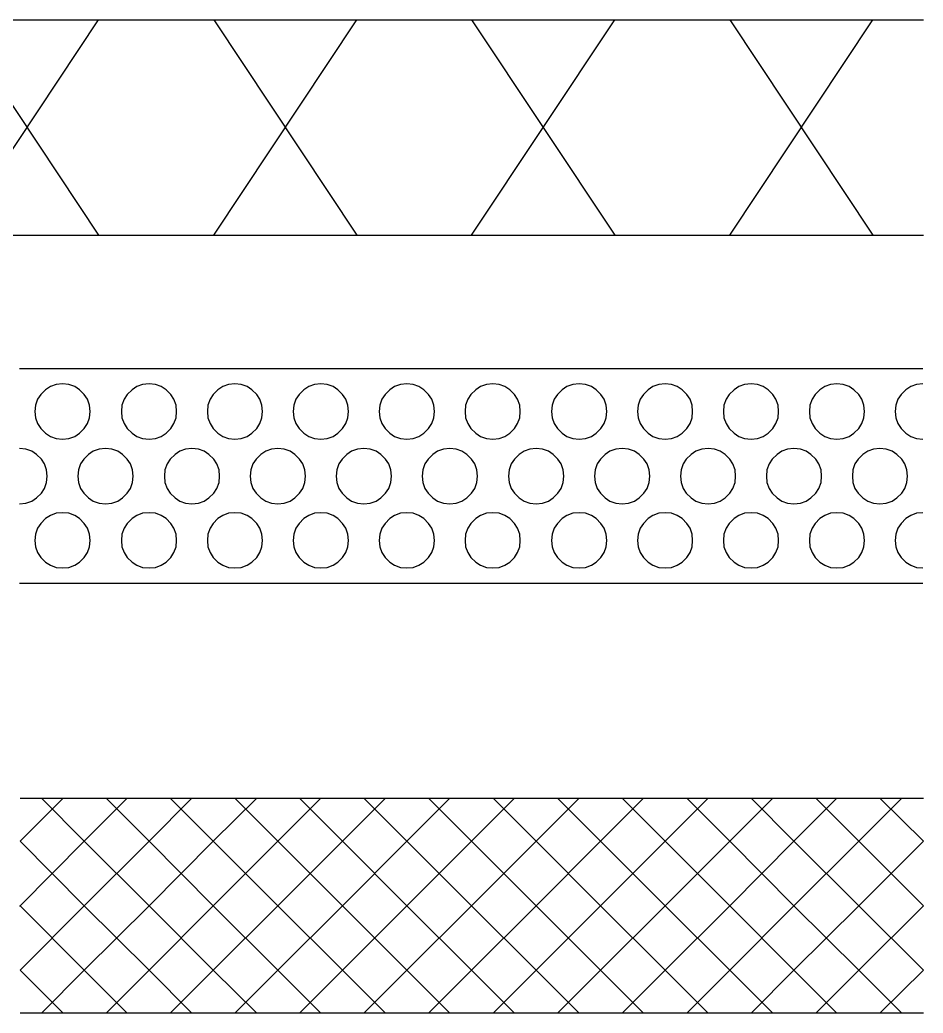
# Model space of a CAD drawing. Header units: inches. Extents: x 47316 to 59086, y 3141 to 11743.
# Drawn here: x 47380.9 to 47401.94, y 7496.88 to 7520 of the extents above; entities that cross this region are included whole.
import ezdxf

# ---------------------------------------------------------------- set-up
doc = ezdxf.new("R2010")
doc.units = ezdxf.units.IN
doc.header["$MEASUREMENT"] = 0

msp = doc.modelspace()

# ---------------------------------------------------------------- linework, layer by layer
at = {"color": 0, "lineweight": -3}
for p, q in [((47379.397, 7514.988), (47382.733, 7520.003)), ((47379.397, 7520.003), (47382.733, 7514.988)), ((47379.904, 7520.003), (47381.905, 7520.003)), ((47381.905, 7520.003), (47383.906, 7520.003)), ((47383.906, 7520.003), (47385.907, 7520.003)), ((47385.413, 7514.988), (47388.749, 7520.003)), ((47385.413, 7520.003), (47388.749, 7514.988)), ((47385.907, 7520.003), (47387.909, 7520.003)), ((47387.909, 7520.003), (47389.922, 7520.003)), ((47389.922, 7520.003), (47391.924, 7520.003)), ((47391.417, 7514.988), (47394.752, 7520.003)), ((47391.417, 7520.003), (47394.752, 7514.988)), ((47391.924, 7520.003), (47393.925, 7520.003)), ((47393.925, 7520.003), (47395.926, 7520.003)), ((47395.926, 7520.003), (47397.927, 7520.003)), ((47397.433, 7514.988), (47400.768, 7520.003)), ((47397.433, 7520.003), (47400.768, 7514.988)), ((47397.927, 7520.003), (47399.928, 7520.003)), ((47399.928, 7520.003), (47401.942, 7520.003)), ((47379.904, 7514.988), (47381.905, 7514.988)), ((47381.905, 7514.988), (47383.906, 7514.988)), ((47383.906, 7514.988), (47385.907, 7514.988)), ((47385.907, 7514.988), (47387.909, 7514.988)), ((47387.909, 7514.988), (47389.922, 7514.988)), ((47389.922, 7514.988), (47391.924, 7514.988)), ((47391.924, 7514.988), (47393.925, 7514.988)), ((47393.925, 7514.988), (47395.926, 7514.988)), ((47395.926, 7514.988), (47397.927, 7514.988)), ((47397.927, 7514.988), (47399.928, 7514.988)), ((47399.928, 7514.988), (47401.942, 7514.988)), ((47380.892, 7511.887), (47381.893, 7511.887)), ((47381.893, 7511.887), (47382.893, 7511.887)), ((47382.893, 7511.887), (47383.906, 7511.887)), ((47383.906, 7511.887), (47384.907, 7511.887)), ((47384.907, 7511.887), (47385.907, 7511.887)), ((47385.907, 7511.887), (47386.908, 7511.887)), ((47386.908, 7511.887), (47387.909, 7511.887)), ((47387.909, 7511.887), (47388.909, 7511.887)), ((47388.909, 7511.887), (47389.91, 7511.887)), ((47389.91, 7511.887), (47390.911, 7511.887)), ((47390.911, 7511.887), (47391.911, 7511.887)), ((47391.911, 7511.887), (47392.924, 7511.887)), ((47392.924, 7511.887), (47393.925, 7511.887)), ((47393.925, 7511.887), (47394.925, 7511.887)), ((47394.925, 7511.887), (47395.926, 7511.887)), ((47395.926, 7511.887), (47396.927, 7511.887)), ((47396.927, 7511.887), (47397.927, 7511.887)), ((47397.927, 7511.887), (47398.928, 7511.887)), ((47398.928, 7511.887), (47399.928, 7511.887)), ((47399.928, 7511.887), (47400.929, 7511.887)), ((47400.929, 7511.887), (47401.93, 7511.887)), ((47381.497, 7511.393), (47381.386, 7511.282)), ((47381.609, 7511.467), (47381.497, 7511.393)), ((47381.744, 7511.517), (47381.609, 7511.467)), ((47381.893, 7511.529), (47381.744, 7511.517)), ((47382.041, 7511.517), (47381.893, 7511.529)), ((47382.177, 7511.467), (47382.041, 7511.517)), ((47382.288, 7511.393), (47382.177, 7511.467)), ((47382.399, 7511.282), (47382.288, 7511.393)), ((47383.511, 7511.393), (47383.4, 7511.282)), ((47383.622, 7511.467), (47383.511, 7511.393)), ((47383.758, 7511.517), (47383.622, 7511.467)), ((47383.906, 7511.529), (47383.758, 7511.517)), ((47384.054, 7511.517), (47383.906, 7511.529)), ((47384.19, 7511.467), (47384.054, 7511.517)), ((47384.302, 7511.393), (47384.19, 7511.467)), ((47384.413, 7511.282), (47384.302, 7511.393)), ((47385.512, 7511.393), (47385.401, 7511.282)), ((47385.623, 7511.467), (47385.512, 7511.393)), ((47385.759, 7511.517), (47385.623, 7511.467)), ((47385.907, 7511.529), (47385.759, 7511.517)), ((47386.056, 7511.517), (47385.907, 7511.529)), ((47386.192, 7511.467), (47386.056, 7511.517)), ((47386.303, 7511.393), (47386.192, 7511.467)), ((47386.414, 7511.282), (47386.303, 7511.393)), ((47387.513, 7511.393), (47387.402, 7511.282)), ((47387.625, 7511.467), (47387.513, 7511.393)), ((47387.76, 7511.517), (47387.625, 7511.467)), ((47387.909, 7511.529), (47387.76, 7511.517)), ((47388.057, 7511.517), (47387.909, 7511.529)), ((47388.193, 7511.467), (47388.057, 7511.517)), ((47388.304, 7511.393), (47388.193, 7511.467)), ((47388.415, 7511.282), (47388.304, 7511.393)), ((47389.515, 7511.393), (47389.403, 7511.282)), ((47389.626, 7511.467), (47389.515, 7511.393)), ((47389.762, 7511.517), (47389.626, 7511.467)), ((47389.91, 7511.529), (47389.762, 7511.517)), ((47390.058, 7511.517), (47389.91, 7511.529)), ((47390.194, 7511.467), (47390.058, 7511.517)), ((47390.305, 7511.393), (47390.194, 7511.467)), ((47390.416, 7511.282), (47390.305, 7511.393)), ((47391.516, 7511.393), (47391.405, 7511.282)), ((47391.627, 7511.467), (47391.516, 7511.393)), ((47391.763, 7511.517), (47391.627, 7511.467)), ((47391.911, 7511.529), (47391.763, 7511.517)), ((47392.059, 7511.517), (47391.911, 7511.529)), ((47392.195, 7511.467), (47392.059, 7511.517)), ((47392.306, 7511.393), (47392.195, 7511.467)), ((47392.418, 7511.282), (47392.306, 7511.393)), ((47393.529, 7511.393), (47393.418, 7511.282)), ((47393.641, 7511.467), (47393.529, 7511.393)), ((47393.777, 7511.517), (47393.641, 7511.467)), ((47393.925, 7511.529), (47393.777, 7511.517)), ((47394.073, 7511.517), (47393.925, 7511.529)), ((47394.209, 7511.467), (47394.073, 7511.517)), ((47394.32, 7511.393), (47394.209, 7511.467)), ((47394.431, 7511.282), (47394.32, 7511.393)), ((47395.531, 7511.393), (47395.42, 7511.282)), ((47395.642, 7511.467), (47395.531, 7511.393)), ((47395.778, 7511.517), (47395.642, 7511.467)), ((47395.926, 7511.529), (47395.778, 7511.517)), ((47396.074, 7511.517), (47395.926, 7511.529)), ((47396.21, 7511.467), (47396.074, 7511.517)), ((47396.321, 7511.393), (47396.21, 7511.467)), ((47396.432, 7511.282), (47396.321, 7511.393)), ((47397.532, 7511.393), (47397.421, 7511.282)), ((47397.643, 7511.467), (47397.532, 7511.393)), ((47397.779, 7511.517), (47397.643, 7511.467)), ((47397.927, 7511.529), (47397.779, 7511.517)), ((47398.075, 7511.517), (47397.927, 7511.529)), ((47398.211, 7511.467), (47398.075, 7511.517)), ((47398.323, 7511.393), (47398.211, 7511.467)), ((47398.434, 7511.282), (47398.323, 7511.393)), ((47399.533, 7511.393), (47399.422, 7511.282)), ((47399.644, 7511.467), (47399.533, 7511.393)), ((47399.78, 7511.517), (47399.644, 7511.467)), ((47399.928, 7511.529), (47399.78, 7511.517)), ((47400.077, 7511.517), (47399.928, 7511.529)), ((47400.213, 7511.467), (47400.077, 7511.517)), ((47400.324, 7511.393), (47400.213, 7511.467)), ((47400.435, 7511.282), (47400.324, 7511.393)), ((47401.534, 7511.393), (47401.423, 7511.282)), ((47401.646, 7511.467), (47401.534, 7511.393)), ((47401.781, 7511.517), (47401.646, 7511.467)), ((47401.93, 7511.529), (47401.781, 7511.517)), ((47381.312, 7511.171), (47381.263, 7511.035)), ((47381.386, 7511.282), (47381.312, 7511.171)), ((47382.473, 7511.171), (47382.399, 7511.282)), ((47382.523, 7511.035), (47382.473, 7511.171)), ((47383.326, 7511.171), (47383.276, 7511.035)), ((47383.4, 7511.282), (47383.326, 7511.171)), ((47384.487, 7511.171), (47384.413, 7511.282)), ((47384.536, 7511.035), (47384.487, 7511.171)), ((47385.327, 7511.171), (47385.277, 7511.035)), ((47385.401, 7511.282), (47385.327, 7511.171)), ((47386.488, 7511.171), (47386.414, 7511.282)), ((47386.537, 7511.035), (47386.488, 7511.171)), ((47387.328, 7511.171), (47387.279, 7511.035)), ((47387.402, 7511.282), (47387.328, 7511.171)), ((47388.489, 7511.171), (47388.415, 7511.282)), ((47388.539, 7511.035), (47388.489, 7511.171)), ((47389.329, 7511.171), (47389.28, 7511.035)), ((47389.403, 7511.282), (47389.329, 7511.171)), ((47390.491, 7511.171), (47390.416, 7511.282)), ((47390.54, 7511.035), (47390.491, 7511.171)), ((47391.331, 7511.171), (47391.281, 7511.035)), ((47391.405, 7511.282), (47391.331, 7511.171)), ((47392.492, 7511.171), (47392.418, 7511.282)), ((47392.541, 7511.035), (47392.492, 7511.171)), ((47393.344, 7511.171), (47393.295, 7511.035)), ((47393.418, 7511.282), (47393.344, 7511.171)), ((47394.505, 7511.171), (47394.431, 7511.282)), ((47394.555, 7511.035), (47394.505, 7511.171)), ((47395.345, 7511.171), (47395.296, 7511.035)), ((47395.42, 7511.282), (47395.345, 7511.171)), ((47396.507, 7511.171), (47396.432, 7511.282)), ((47396.556, 7511.035), (47396.507, 7511.171)), ((47397.347, 7511.171), (47397.297, 7511.035)), ((47397.421, 7511.282), (47397.347, 7511.171)), ((47398.508, 7511.171), (47398.434, 7511.282)), ((47398.557, 7511.035), (47398.508, 7511.171)), ((47399.348, 7511.171), (47399.298, 7511.035)), ((47399.422, 7511.282), (47399.348, 7511.171)), ((47400.509, 7511.171), (47400.435, 7511.282)), ((47400.558, 7511.035), (47400.509, 7511.171)), ((47401.349, 7511.171), (47401.3, 7511.035)), ((47401.423, 7511.282), (47401.349, 7511.171)), ((47381.263, 7511.035), (47381.25, 7510.887)), ((47381.25, 7510.887), (47381.263, 7510.738)), ((47382.535, 7510.887), (47382.523, 7511.035)), ((47382.523, 7510.738), (47382.535, 7510.887)), ((47383.276, 7511.035), (47383.264, 7510.887)), ((47383.264, 7510.887), (47383.276, 7510.738)), ((47384.549, 7510.887), (47384.536, 7511.035)), ((47384.536, 7510.738), (47384.549, 7510.887)), ((47385.277, 7511.035), (47385.265, 7510.887)), ((47385.265, 7510.887), (47385.277, 7510.738)), ((47386.55, 7510.887), (47386.537, 7511.035)), ((47386.537, 7510.738), (47386.55, 7510.887)), ((47387.279, 7511.035), (47387.266, 7510.887)), ((47387.266, 7510.887), (47387.279, 7510.738)), ((47388.551, 7510.887), (47388.539, 7511.035)), ((47388.539, 7510.738), (47388.551, 7510.887)), ((47389.28, 7511.035), (47389.268, 7510.887)), ((47389.268, 7510.887), (47389.28, 7510.738)), ((47390.552, 7510.887), (47390.54, 7511.035)), ((47390.54, 7510.738), (47390.552, 7510.887)), ((47391.281, 7511.035), (47391.269, 7510.887)), ((47391.269, 7510.887), (47391.281, 7510.738)), ((47392.554, 7510.887), (47392.541, 7511.035)), ((47392.541, 7510.738), (47392.554, 7510.887)), ((47393.295, 7511.035), (47393.282, 7510.887)), ((47393.282, 7510.887), (47393.295, 7510.738)), ((47394.567, 7510.887), (47394.555, 7511.035)), ((47394.555, 7510.738), (47394.567, 7510.887)), ((47395.296, 7511.035), (47395.284, 7510.887)), ((47395.284, 7510.887), (47395.296, 7510.738)), ((47396.568, 7510.887), (47396.556, 7511.035)), ((47396.556, 7510.738), (47396.568, 7510.887)), ((47397.297, 7511.035), (47397.285, 7510.887)), ((47397.285, 7510.887), (47397.297, 7510.738)), ((47398.57, 7510.887), (47398.557, 7511.035)), ((47398.557, 7510.738), (47398.57, 7510.887)), ((47399.298, 7511.035), (47399.286, 7510.887)), ((47399.286, 7510.887), (47399.298, 7510.738)), ((47400.571, 7510.887), (47400.558, 7511.035)), ((47400.558, 7510.738), (47400.571, 7510.887)), ((47401.3, 7511.035), (47401.287, 7510.887)), ((47401.287, 7510.887), (47401.3, 7510.738)), ((47381.263, 7510.738), (47381.312, 7510.603)), ((47382.473, 7510.603), (47382.523, 7510.738)), ((47383.276, 7510.738), (47383.326, 7510.603)), ((47384.487, 7510.603), (47384.536, 7510.738)), ((47385.277, 7510.738), (47385.327, 7510.603)), ((47386.488, 7510.603), (47386.537, 7510.738)), ((47387.279, 7510.738), (47387.328, 7510.603)), ((47388.489, 7510.603), (47388.539, 7510.738)), ((47389.28, 7510.738), (47389.329, 7510.603)), ((47390.491, 7510.603), (47390.54, 7510.738)), ((47391.281, 7510.738), (47391.331, 7510.603)), ((47392.492, 7510.603), (47392.541, 7510.738)), ((47393.295, 7510.738), (47393.344, 7510.603)), ((47394.505, 7510.603), (47394.555, 7510.738)), ((47395.296, 7510.738), (47395.345, 7510.603)), ((47396.507, 7510.603), (47396.556, 7510.738)), ((47397.297, 7510.738), (47397.347, 7510.603)), ((47398.508, 7510.603), (47398.557, 7510.738)), ((47399.298, 7510.738), (47399.348, 7510.603)), ((47400.509, 7510.603), (47400.558, 7510.738)), ((47401.3, 7510.738), (47401.349, 7510.603)), ((47381.312, 7510.603), (47381.386, 7510.491)), ((47381.386, 7510.491), (47381.497, 7510.38)), ((47382.288, 7510.38), (47382.399, 7510.491)), ((47382.399, 7510.491), (47382.473, 7510.603)), ((47383.326, 7510.603), (47383.4, 7510.491)), ((47383.4, 7510.491), (47383.511, 7510.38)), ((47384.302, 7510.38), (47384.413, 7510.491)), ((47384.413, 7510.491), (47384.487, 7510.603)), ((47385.327, 7510.603), (47385.401, 7510.491)), ((47385.401, 7510.491), (47385.512, 7510.38)), ((47386.303, 7510.38), (47386.414, 7510.491)), ((47386.414, 7510.491), (47386.488, 7510.603)), ((47387.328, 7510.603), (47387.402, 7510.491)), ((47387.402, 7510.491), (47387.513, 7510.38)), ((47388.304, 7510.38), (47388.415, 7510.491)), ((47388.415, 7510.491), (47388.489, 7510.603)), ((47389.329, 7510.603), (47389.403, 7510.491)), ((47389.403, 7510.491), (47389.515, 7510.38)), ((47390.305, 7510.38), (47390.416, 7510.491)), ((47390.416, 7510.491), (47390.491, 7510.603)), ((47391.331, 7510.603), (47391.405, 7510.491)), ((47391.405, 7510.491), (47391.516, 7510.38)), ((47392.306, 7510.38), (47392.418, 7510.491)), ((47392.418, 7510.491), (47392.492, 7510.603)), ((47393.344, 7510.603), (47393.418, 7510.491)), ((47393.418, 7510.491), (47393.529, 7510.38)), ((47394.32, 7510.38), (47394.431, 7510.491)), ((47394.431, 7510.491), (47394.505, 7510.603)), ((47395.345, 7510.603), (47395.42, 7510.491)), ((47395.42, 7510.491), (47395.531, 7510.38)), ((47396.321, 7510.38), (47396.432, 7510.491)), ((47396.432, 7510.491), (47396.507, 7510.603)), ((47397.347, 7510.603), (47397.421, 7510.491)), ((47397.421, 7510.491), (47397.532, 7510.38)), ((47398.323, 7510.38), (47398.434, 7510.491)), ((47398.434, 7510.491), (47398.508, 7510.603)), ((47399.348, 7510.603), (47399.422, 7510.491)), ((47399.422, 7510.491), (47399.533, 7510.38)), ((47400.324, 7510.38), (47400.435, 7510.491)), ((47400.435, 7510.491), (47400.509, 7510.603)), ((47401.349, 7510.603), (47401.423, 7510.491)), ((47401.423, 7510.491), (47401.534, 7510.38)), ((47381.497, 7510.38), (47381.609, 7510.306)), ((47381.609, 7510.306), (47381.744, 7510.257)), ((47381.744, 7510.257), (47381.893, 7510.244)), ((47381.893, 7510.244), (47382.041, 7510.257)), ((47382.041, 7510.257), (47382.177, 7510.306)), ((47382.177, 7510.306), (47382.288, 7510.38)), ((47383.511, 7510.38), (47383.622, 7510.306)), ((47383.622, 7510.306), (47383.758, 7510.257)), ((47383.758, 7510.257), (47383.906, 7510.244)), ((47383.906, 7510.244), (47384.054, 7510.257)), ((47384.054, 7510.257), (47384.19, 7510.306)), ((47384.19, 7510.306), (47384.302, 7510.38)), ((47385.512, 7510.38), (47385.623, 7510.306)), ((47385.623, 7510.306), (47385.759, 7510.257)), ((47385.759, 7510.257), (47385.907, 7510.244)), ((47385.907, 7510.244), (47386.056, 7510.257)), ((47386.056, 7510.257), (47386.192, 7510.306)), ((47386.192, 7510.306), (47386.303, 7510.38)), ((47387.513, 7510.38), (47387.625, 7510.306)), ((47387.625, 7510.306), (47387.76, 7510.257)), ((47387.76, 7510.257), (47387.909, 7510.244)), ((47387.909, 7510.244), (47388.057, 7510.257)), ((47388.057, 7510.257), (47388.193, 7510.306)), ((47388.193, 7510.306), (47388.304, 7510.38)), ((47389.515, 7510.38), (47389.626, 7510.306)), ((47389.626, 7510.306), (47389.762, 7510.257)), ((47389.762, 7510.257), (47389.91, 7510.244)), ((47389.91, 7510.244), (47390.058, 7510.257)), ((47390.058, 7510.257), (47390.194, 7510.306)), ((47390.194, 7510.306), (47390.305, 7510.38)), ((47391.516, 7510.38), (47391.627, 7510.306)), ((47391.627, 7510.306), (47391.763, 7510.257)), ((47391.763, 7510.257), (47391.911, 7510.244)), ((47391.911, 7510.244), (47392.059, 7510.257)), ((47392.059, 7510.257), (47392.195, 7510.306)), ((47392.195, 7510.306), (47392.306, 7510.38)), ((47393.529, 7510.38), (47393.641, 7510.306)), ((47393.641, 7510.306), (47393.777, 7510.257)), ((47393.777, 7510.257), (47393.925, 7510.244)), ((47393.925, 7510.244), (47394.073, 7510.257)), ((47394.073, 7510.257), (47394.209, 7510.306)), ((47394.209, 7510.306), (47394.32, 7510.38)), ((47395.531, 7510.38), (47395.642, 7510.306)), ((47395.642, 7510.306), (47395.778, 7510.257)), ((47395.778, 7510.257), (47395.926, 7510.244)), ((47395.926, 7510.244), (47396.074, 7510.257)), ((47396.074, 7510.257), (47396.21, 7510.306)), ((47396.21, 7510.306), (47396.321, 7510.38)), ((47397.532, 7510.38), (47397.643, 7510.306)), ((47397.643, 7510.306), (47397.779, 7510.257)), ((47397.779, 7510.257), (47397.927, 7510.244)), ((47397.927, 7510.244), (47398.075, 7510.257)), ((47398.075, 7510.257), (47398.211, 7510.306)), ((47398.211, 7510.306), (47398.323, 7510.38)), ((47399.533, 7510.38), (47399.644, 7510.306)), ((47399.644, 7510.306), (47399.78, 7510.257)), ((47399.78, 7510.257), (47399.928, 7510.244)), ((47399.928, 7510.244), (47400.077, 7510.257)), ((47400.077, 7510.257), (47400.213, 7510.306)), ((47400.213, 7510.306), (47400.324, 7510.38)), ((47401.534, 7510.38), (47401.646, 7510.306)), ((47401.646, 7510.306), (47401.781, 7510.257)), ((47401.781, 7510.257), (47401.93, 7510.244)), ((47381.04, 7510.01), (47380.892, 7510.022)), ((47381.176, 7509.96), (47381.04, 7510.01)), ((47381.287, 7509.886), (47381.176, 7509.96)), ((47382.609, 7509.96), (47382.498, 7509.886)), ((47382.745, 7510.01), (47382.609, 7509.96)), ((47382.893, 7510.022), (47382.745, 7510.01)), ((47383.042, 7510.01), (47382.893, 7510.022)), ((47383.177, 7509.96), (47383.042, 7510.01)), ((47383.289, 7509.886), (47383.177, 7509.96)), ((47384.623, 7509.96), (47384.512, 7509.886)), ((47384.759, 7510.01), (47384.623, 7509.96)), ((47384.907, 7510.022), (47384.759, 7510.01)), ((47385.055, 7510.01), (47384.907, 7510.022)), ((47385.191, 7509.96), (47385.055, 7510.01)), ((47385.302, 7509.886), (47385.191, 7509.96)), ((47386.624, 7509.96), (47386.513, 7509.886)), ((47386.76, 7510.01), (47386.624, 7509.96)), ((47386.908, 7510.022), (47386.76, 7510.01)), ((47387.056, 7510.01), (47386.908, 7510.022)), ((47387.192, 7509.96), (47387.056, 7510.01)), ((47387.303, 7509.886), (47387.192, 7509.96)), ((47388.625, 7509.96), (47388.514, 7509.886)), ((47388.761, 7510.01), (47388.625, 7509.96)), ((47388.909, 7510.022), (47388.761, 7510.01)), ((47389.058, 7510.01), (47388.909, 7510.022)), ((47389.193, 7509.96), (47389.058, 7510.01)), ((47389.305, 7509.886), (47389.193, 7509.96)), ((47390.626, 7509.96), (47390.515, 7509.886)), ((47390.762, 7510.01), (47390.626, 7509.96)), ((47390.911, 7510.022), (47390.762, 7510.01)), ((47391.059, 7510.01), (47390.911, 7510.022)), ((47391.195, 7509.96), (47391.059, 7510.01)), ((47391.306, 7509.886), (47391.195, 7509.96)), ((47392.64, 7509.96), (47392.529, 7509.886)), ((47392.776, 7510.01), (47392.64, 7509.96)), ((47392.924, 7510.022), (47392.776, 7510.01)), ((47393.072, 7510.01), (47392.924, 7510.022)), ((47393.208, 7509.96), (47393.072, 7510.01)), ((47393.319, 7509.886), (47393.208, 7509.96)), ((47394.641, 7509.96), (47394.53, 7509.886)), ((47394.777, 7510.01), (47394.641, 7509.96)), ((47394.925, 7510.022), (47394.777, 7510.01)), ((47395.074, 7510.01), (47394.925, 7510.022)), ((47395.21, 7509.96), (47395.074, 7510.01)), ((47395.321, 7509.886), (47395.21, 7509.96)), ((47396.642, 7509.96), (47396.531, 7509.886)), ((47396.778, 7510.01), (47396.642, 7509.96)), ((47396.927, 7510.022), (47396.778, 7510.01)), ((47397.075, 7510.01), (47396.927, 7510.022)), ((47397.211, 7509.96), (47397.075, 7510.01)), ((47397.322, 7509.886), (47397.211, 7509.96)), ((47398.644, 7509.96), (47398.533, 7509.886)), ((47398.78, 7510.01), (47398.644, 7509.96)), ((47398.928, 7510.022), (47398.78, 7510.01)), ((47399.076, 7510.01), (47398.928, 7510.022)), ((47399.212, 7509.96), (47399.076, 7510.01)), ((47399.323, 7509.886), (47399.212, 7509.96)), ((47400.645, 7509.96), (47400.534, 7509.886)), ((47400.781, 7510.01), (47400.645, 7509.96)), ((47400.929, 7510.022), (47400.781, 7510.01)), ((47401.077, 7510.01), (47400.929, 7510.022)), ((47401.213, 7509.96), (47401.077, 7510.01)), ((47401.324, 7509.886), (47401.213, 7509.96)), ((47381.399, 7509.775), (47381.287, 7509.886)), ((47381.473, 7509.664), (47381.399, 7509.775)), ((47382.387, 7509.775), (47382.313, 7509.664)), ((47382.498, 7509.886), (47382.387, 7509.775)), ((47383.4, 7509.775), (47383.289, 7509.886)), ((47383.474, 7509.664), (47383.4, 7509.775)), ((47384.4, 7509.775), (47384.326, 7509.664)), ((47384.512, 7509.886), (47384.4, 7509.775)), ((47385.413, 7509.775), (47385.302, 7509.886)), ((47385.487, 7509.664), (47385.413, 7509.775)), ((47386.402, 7509.775), (47386.327, 7509.664)), ((47386.513, 7509.886), (47386.402, 7509.775)), ((47387.415, 7509.775), (47387.303, 7509.886)), ((47387.489, 7509.664), (47387.415, 7509.775)), ((47388.403, 7509.775), (47388.329, 7509.664)), ((47388.514, 7509.886), (47388.403, 7509.775)), ((47389.416, 7509.775), (47389.305, 7509.886)), ((47389.49, 7509.664), (47389.416, 7509.775)), ((47390.404, 7509.775), (47390.33, 7509.664)), ((47390.515, 7509.886), (47390.404, 7509.775)), ((47391.417, 7509.775), (47391.306, 7509.886)), ((47391.491, 7509.664), (47391.417, 7509.775)), ((47392.418, 7509.775), (47392.344, 7509.664)), ((47392.529, 7509.886), (47392.418, 7509.775)), ((47393.431, 7509.775), (47393.319, 7509.886)), ((47393.505, 7509.664), (47393.431, 7509.775)), ((47394.419, 7509.775), (47394.345, 7509.664)), ((47394.53, 7509.886), (47394.419, 7509.775)), ((47395.432, 7509.775), (47395.321, 7509.886)), ((47395.506, 7509.664), (47395.432, 7509.775)), ((47396.42, 7509.775), (47396.346, 7509.664)), ((47396.531, 7509.886), (47396.42, 7509.775)), ((47397.433, 7509.775), (47397.322, 7509.886)), ((47397.507, 7509.664), (47397.433, 7509.775)), ((47398.421, 7509.775), (47398.347, 7509.664)), ((47398.533, 7509.886), (47398.421, 7509.775)), ((47399.434, 7509.775), (47399.323, 7509.886)), ((47399.508, 7509.664), (47399.434, 7509.775)), ((47400.423, 7509.775), (47400.348, 7509.664)), ((47400.534, 7509.886), (47400.423, 7509.775)), ((47401.436, 7509.775), (47401.324, 7509.886)), ((47401.51, 7509.664), (47401.436, 7509.775)), ((47381.522, 7509.528), (47381.473, 7509.664)), ((47381.534, 7509.38), (47381.522, 7509.528)), ((47382.263, 7509.528), (47382.251, 7509.38)), ((47382.313, 7509.664), (47382.263, 7509.528)), ((47383.523, 7509.528), (47383.474, 7509.664)), ((47383.536, 7509.38), (47383.523, 7509.528)), ((47384.277, 7509.528), (47384.264, 7509.38)), ((47384.326, 7509.664), (47384.277, 7509.528)), ((47385.537, 7509.528), (47385.487, 7509.664)), ((47385.549, 7509.38), (47385.537, 7509.528)), ((47386.278, 7509.528), (47386.266, 7509.38)), ((47386.327, 7509.664), (47386.278, 7509.528)), ((47387.538, 7509.528), (47387.489, 7509.664)), ((47387.55, 7509.38), (47387.538, 7509.528)), ((47388.279, 7509.528), (47388.267, 7509.38)), ((47388.329, 7509.664), (47388.279, 7509.528)), ((47389.539, 7509.528), (47389.49, 7509.664)), ((47389.552, 7509.38), (47389.539, 7509.528)), ((47390.281, 7509.528), (47390.268, 7509.38)), ((47390.33, 7509.664), (47390.281, 7509.528)), ((47391.541, 7509.528), (47391.491, 7509.664)), ((47391.553, 7509.38), (47391.541, 7509.528)), ((47392.294, 7509.528), (47392.282, 7509.38)), ((47392.344, 7509.664), (47392.294, 7509.528)), ((47393.554, 7509.528), (47393.505, 7509.664)), ((47393.567, 7509.38), (47393.554, 7509.528)), ((47394.295, 7509.528), (47394.283, 7509.38)), ((47394.345, 7509.664), (47394.295, 7509.528)), ((47395.555, 7509.528), (47395.506, 7509.664)), ((47395.568, 7509.38), (47395.555, 7509.528)), ((47396.297, 7509.528), (47396.284, 7509.38)), ((47396.346, 7509.664), (47396.297, 7509.528)), ((47397.557, 7509.528), (47397.507, 7509.664)), ((47397.569, 7509.38), (47397.557, 7509.528)), ((47398.298, 7509.528), (47398.285, 7509.38)), ((47398.347, 7509.664), (47398.298, 7509.528)), ((47399.558, 7509.528), (47399.508, 7509.664)), ((47399.57, 7509.38), (47399.558, 7509.528)), ((47400.299, 7509.528), (47400.287, 7509.38)), ((47400.348, 7509.664), (47400.299, 7509.528)), ((47401.559, 7509.528), (47401.51, 7509.664)), ((47401.571, 7509.38), (47401.559, 7509.528)), ((47381.522, 7509.231), (47381.534, 7509.38)), ((47382.251, 7509.38), (47382.263, 7509.231)), ((47383.523, 7509.231), (47383.536, 7509.38)), ((47384.264, 7509.38), (47384.277, 7509.231)), ((47385.537, 7509.231), (47385.549, 7509.38)), ((47386.266, 7509.38), (47386.278, 7509.231)), ((47387.538, 7509.231), (47387.55, 7509.38)), ((47388.267, 7509.38), (47388.279, 7509.231)), ((47389.539, 7509.231), (47389.552, 7509.38)), ((47390.268, 7509.38), (47390.281, 7509.231)), ((47391.541, 7509.231), (47391.553, 7509.38)), ((47392.282, 7509.38), (47392.294, 7509.231)), ((47393.554, 7509.231), (47393.567, 7509.38)), ((47394.283, 7509.38), (47394.295, 7509.231)), ((47395.555, 7509.231), (47395.568, 7509.38)), ((47396.284, 7509.38), (47396.297, 7509.231)), ((47397.557, 7509.231), (47397.569, 7509.38)), ((47398.285, 7509.38), (47398.298, 7509.231)), ((47399.558, 7509.231), (47399.57, 7509.38)), ((47400.287, 7509.38), (47400.299, 7509.231)), ((47401.559, 7509.231), (47401.571, 7509.38)), ((47381.399, 7508.984), (47381.473, 7509.095)), ((47381.473, 7509.095), (47381.522, 7509.231)), ((47382.263, 7509.231), (47382.313, 7509.095)), ((47382.313, 7509.095), (47382.387, 7508.984)), ((47383.4, 7508.984), (47383.474, 7509.095)), ((47383.474, 7509.095), (47383.523, 7509.231)), ((47384.277, 7509.231), (47384.326, 7509.095)), ((47384.326, 7509.095), (47384.4, 7508.984)), ((47385.413, 7508.984), (47385.487, 7509.095)), ((47385.487, 7509.095), (47385.537, 7509.231)), ((47386.278, 7509.231), (47386.327, 7509.095)), ((47386.327, 7509.095), (47386.402, 7508.984)), ((47387.415, 7508.984), (47387.489, 7509.095)), ((47387.489, 7509.095), (47387.538, 7509.231)), ((47388.279, 7509.231), (47388.329, 7509.095)), ((47388.329, 7509.095), (47388.403, 7508.984)), ((47389.416, 7508.984), (47389.49, 7509.095)), ((47389.49, 7509.095), (47389.539, 7509.231)), ((47390.281, 7509.231), (47390.33, 7509.095)), ((47390.33, 7509.095), (47390.404, 7508.984)), ((47391.417, 7508.984), (47391.491, 7509.095)), ((47391.491, 7509.095), (47391.541, 7509.231)), ((47392.294, 7509.231), (47392.344, 7509.095)), ((47392.344, 7509.095), (47392.418, 7508.984)), ((47393.431, 7508.984), (47393.505, 7509.095)), ((47393.505, 7509.095), (47393.554, 7509.231)), ((47394.295, 7509.231), (47394.345, 7509.095)), ((47394.345, 7509.095), (47394.419, 7508.984)), ((47395.432, 7508.984), (47395.506, 7509.095)), ((47395.506, 7509.095), (47395.555, 7509.231)), ((47396.297, 7509.231), (47396.346, 7509.095)), ((47396.346, 7509.095), (47396.42, 7508.984)), ((47397.433, 7508.984), (47397.507, 7509.095)), ((47397.507, 7509.095), (47397.557, 7509.231)), ((47398.298, 7509.231), (47398.347, 7509.095)), ((47398.347, 7509.095), (47398.421, 7508.984)), ((47399.434, 7508.984), (47399.508, 7509.095)), ((47399.508, 7509.095), (47399.558, 7509.231)), ((47400.299, 7509.231), (47400.348, 7509.095)), ((47400.348, 7509.095), (47400.423, 7508.984)), ((47401.436, 7508.984), (47401.51, 7509.095)), ((47401.51, 7509.095), (47401.559, 7509.231)), ((47381.176, 7508.799), (47381.287, 7508.873)), ((47381.287, 7508.873), (47381.399, 7508.984)), ((47382.387, 7508.984), (47382.498, 7508.873)), ((47382.498, 7508.873), (47382.609, 7508.799)), ((47383.177, 7508.799), (47383.289, 7508.873)), ((47383.289, 7508.873), (47383.4, 7508.984)), ((47384.4, 7508.984), (47384.512, 7508.873)), ((47384.512, 7508.873), (47384.623, 7508.799)), ((47385.191, 7508.799), (47385.302, 7508.873)), ((47385.302, 7508.873), (47385.413, 7508.984)), ((47386.402, 7508.984), (47386.513, 7508.873)), ((47386.513, 7508.873), (47386.624, 7508.799)), ((47387.192, 7508.799), (47387.303, 7508.873)), ((47387.303, 7508.873), (47387.415, 7508.984)), ((47388.403, 7508.984), (47388.514, 7508.873)), ((47388.514, 7508.873), (47388.625, 7508.799)), ((47389.193, 7508.799), (47389.305, 7508.873)), ((47389.305, 7508.873), (47389.416, 7508.984)), ((47390.404, 7508.984), (47390.515, 7508.873)), ((47390.515, 7508.873), (47390.626, 7508.799)), ((47391.195, 7508.799), (47391.306, 7508.873)), ((47391.306, 7508.873), (47391.417, 7508.984)), ((47392.418, 7508.984), (47392.529, 7508.873)), ((47392.529, 7508.873), (47392.64, 7508.799)), ((47393.208, 7508.799), (47393.319, 7508.873)), ((47393.319, 7508.873), (47393.431, 7508.984)), ((47394.419, 7508.984), (47394.53, 7508.873)), ((47394.53, 7508.873), (47394.641, 7508.799)), ((47395.21, 7508.799), (47395.321, 7508.873)), ((47395.321, 7508.873), (47395.432, 7508.984)), ((47396.42, 7508.984), (47396.531, 7508.873)), ((47396.531, 7508.873), (47396.642, 7508.799)), ((47397.211, 7508.799), (47397.322, 7508.873)), ((47397.322, 7508.873), (47397.433, 7508.984)), ((47398.421, 7508.984), (47398.533, 7508.873)), ((47398.533, 7508.873), (47398.644, 7508.799)), ((47399.212, 7508.799), (47399.323, 7508.873)), ((47399.323, 7508.873), (47399.434, 7508.984)), ((47400.423, 7508.984), (47400.534, 7508.873)), ((47400.534, 7508.873), (47400.645, 7508.799)), ((47401.213, 7508.799), (47401.324, 7508.873)), ((47401.324, 7508.873), (47401.436, 7508.984)), ((47380.892, 7508.737), (47381.04, 7508.75)), ((47381.04, 7508.75), (47381.176, 7508.799)), ((47382.609, 7508.799), (47382.745, 7508.75)), ((47382.745, 7508.75), (47382.893, 7508.737)), ((47382.893, 7508.737), (47383.042, 7508.75)), ((47383.042, 7508.75), (47383.177, 7508.799)), ((47384.623, 7508.799), (47384.759, 7508.75)), ((47384.759, 7508.75), (47384.907, 7508.737)), ((47384.907, 7508.737), (47385.055, 7508.75)), ((47385.055, 7508.75), (47385.191, 7508.799)), ((47386.624, 7508.799), (47386.76, 7508.75)), ((47386.76, 7508.75), (47386.908, 7508.737)), ((47386.908, 7508.737), (47387.056, 7508.75)), ((47387.056, 7508.75), (47387.192, 7508.799)), ((47388.625, 7508.799), (47388.761, 7508.75)), ((47388.761, 7508.75), (47388.909, 7508.737)), ((47388.909, 7508.737), (47389.058, 7508.75)), ((47389.058, 7508.75), (47389.193, 7508.799)), ((47390.626, 7508.799), (47390.762, 7508.75)), ((47390.762, 7508.75), (47390.911, 7508.737)), ((47390.911, 7508.737), (47391.059, 7508.75)), ((47391.059, 7508.75), (47391.195, 7508.799)), ((47392.64, 7508.799), (47392.776, 7508.75)), ((47392.776, 7508.75), (47392.924, 7508.737)), ((47392.924, 7508.737), (47393.072, 7508.75)), ((47393.072, 7508.75), (47393.208, 7508.799)), ((47394.641, 7508.799), (47394.777, 7508.75)), ((47394.777, 7508.75), (47394.925, 7508.737)), ((47394.925, 7508.737), (47395.074, 7508.75)), ((47395.074, 7508.75), (47395.21, 7508.799)), ((47396.642, 7508.799), (47396.778, 7508.75)), ((47396.778, 7508.75), (47396.927, 7508.737)), ((47396.927, 7508.737), (47397.075, 7508.75)), ((47397.075, 7508.75), (47397.211, 7508.799)), ((47398.644, 7508.799), (47398.78, 7508.75)), ((47398.78, 7508.75), (47398.928, 7508.737)), ((47398.928, 7508.737), (47399.076, 7508.75)), ((47399.076, 7508.75), (47399.212, 7508.799)), ((47400.645, 7508.799), (47400.781, 7508.75)), ((47400.781, 7508.75), (47400.929, 7508.737)), ((47400.929, 7508.737), (47401.077, 7508.75)), ((47401.077, 7508.75), (47401.213, 7508.799)), ((47381.497, 7508.391), (47381.386, 7508.28)), ((47381.609, 7508.465), (47381.497, 7508.391)), ((47381.744, 7508.515), (47381.609, 7508.465)), ((47381.893, 7508.527), (47381.744, 7508.515)), ((47382.041, 7508.515), (47381.893, 7508.527)), ((47382.177, 7508.465), (47382.041, 7508.515)), ((47382.288, 7508.391), (47382.177, 7508.465)), ((47382.399, 7508.28), (47382.288, 7508.391)), ((47383.511, 7508.391), (47383.4, 7508.28)), ((47383.622, 7508.465), (47383.511, 7508.391)), ((47383.758, 7508.515), (47383.622, 7508.465)), ((47383.906, 7508.527), (47383.758, 7508.515)), ((47384.054, 7508.515), (47383.906, 7508.527)), ((47384.19, 7508.465), (47384.054, 7508.515)), ((47384.302, 7508.391), (47384.19, 7508.465)), ((47384.413, 7508.28), (47384.302, 7508.391)), ((47385.512, 7508.391), (47385.401, 7508.28)), ((47385.623, 7508.465), (47385.512, 7508.391)), ((47385.759, 7508.515), (47385.623, 7508.465)), ((47385.907, 7508.527), (47385.759, 7508.515)), ((47386.056, 7508.515), (47385.907, 7508.527)), ((47386.192, 7508.465), (47386.056, 7508.515)), ((47386.303, 7508.391), (47386.192, 7508.465)), ((47386.414, 7508.28), (47386.303, 7508.391)), ((47387.513, 7508.391), (47387.402, 7508.28)), ((47387.625, 7508.465), (47387.513, 7508.391)), ((47387.76, 7508.515), (47387.625, 7508.465)), ((47387.909, 7508.527), (47387.76, 7508.515)), ((47388.057, 7508.515), (47387.909, 7508.527)), ((47388.193, 7508.465), (47388.057, 7508.515)), ((47388.304, 7508.391), (47388.193, 7508.465)), ((47388.415, 7508.28), (47388.304, 7508.391)), ((47389.515, 7508.391), (47389.403, 7508.28)), ((47389.626, 7508.465), (47389.515, 7508.391)), ((47389.762, 7508.515), (47389.626, 7508.465)), ((47389.91, 7508.527), (47389.762, 7508.515)), ((47390.058, 7508.515), (47389.91, 7508.527)), ((47390.194, 7508.465), (47390.058, 7508.515)), ((47390.305, 7508.391), (47390.194, 7508.465)), ((47390.416, 7508.28), (47390.305, 7508.391)), ((47391.516, 7508.391), (47391.405, 7508.28)), ((47391.627, 7508.465), (47391.516, 7508.391)), ((47391.763, 7508.515), (47391.627, 7508.465)), ((47391.911, 7508.527), (47391.763, 7508.515)), ((47392.059, 7508.515), (47391.911, 7508.527)), ((47392.195, 7508.465), (47392.059, 7508.515)), ((47392.306, 7508.391), (47392.195, 7508.465)), ((47392.418, 7508.28), (47392.306, 7508.391)), ((47393.529, 7508.391), (47393.418, 7508.28)), ((47393.641, 7508.465), (47393.529, 7508.391)), ((47393.777, 7508.515), (47393.641, 7508.465)), ((47393.925, 7508.527), (47393.777, 7508.515)), ((47394.073, 7508.515), (47393.925, 7508.527)), ((47394.209, 7508.465), (47394.073, 7508.515)), ((47394.32, 7508.391), (47394.209, 7508.465)), ((47394.431, 7508.28), (47394.32, 7508.391)), ((47395.531, 7508.391), (47395.42, 7508.28)), ((47395.642, 7508.465), (47395.531, 7508.391)), ((47395.778, 7508.515), (47395.642, 7508.465)), ((47395.926, 7508.527), (47395.778, 7508.515)), ((47396.074, 7508.515), (47395.926, 7508.527)), ((47396.21, 7508.465), (47396.074, 7508.515)), ((47396.321, 7508.391), (47396.21, 7508.465)), ((47396.432, 7508.28), (47396.321, 7508.391)), ((47397.532, 7508.391), (47397.421, 7508.28)), ((47397.643, 7508.465), (47397.532, 7508.391)), ((47397.779, 7508.515), (47397.643, 7508.465)), ((47397.927, 7508.527), (47397.779, 7508.515)), ((47398.075, 7508.515), (47397.927, 7508.527)), ((47398.211, 7508.465), (47398.075, 7508.515)), ((47398.323, 7508.391), (47398.211, 7508.465)), ((47398.434, 7508.28), (47398.323, 7508.391)), ((47399.533, 7508.391), (47399.422, 7508.28)), ((47399.644, 7508.465), (47399.533, 7508.391)), ((47399.78, 7508.515), (47399.644, 7508.465)), ((47399.928, 7508.527), (47399.78, 7508.515)), ((47400.077, 7508.515), (47399.928, 7508.527)), ((47400.213, 7508.465), (47400.077, 7508.515)), ((47400.324, 7508.391), (47400.213, 7508.465)), ((47400.435, 7508.28), (47400.324, 7508.391)), ((47401.534, 7508.391), (47401.423, 7508.28)), ((47401.646, 7508.465), (47401.534, 7508.391)), ((47401.781, 7508.515), (47401.646, 7508.465)), ((47401.93, 7508.527), (47401.781, 7508.515)), ((47381.312, 7508.169), (47381.263, 7508.033)), ((47381.386, 7508.28), (47381.312, 7508.169)), ((47382.473, 7508.169), (47382.399, 7508.28)), ((47382.523, 7508.033), (47382.473, 7508.169)), ((47383.326, 7508.169), (47383.276, 7508.033)), ((47383.4, 7508.28), (47383.326, 7508.169)), ((47384.487, 7508.169), (47384.413, 7508.28)), ((47384.536, 7508.033), (47384.487, 7508.169)), ((47385.327, 7508.169), (47385.277, 7508.033)), ((47385.401, 7508.28), (47385.327, 7508.169)), ((47386.488, 7508.169), (47386.414, 7508.28)), ((47386.537, 7508.033), (47386.488, 7508.169)), ((47387.328, 7508.169), (47387.279, 7508.033)), ((47387.402, 7508.28), (47387.328, 7508.169)), ((47388.489, 7508.169), (47388.415, 7508.28)), ((47388.539, 7508.033), (47388.489, 7508.169)), ((47389.329, 7508.169), (47389.28, 7508.033)), ((47389.403, 7508.28), (47389.329, 7508.169)), ((47390.491, 7508.169), (47390.416, 7508.28)), ((47390.54, 7508.033), (47390.491, 7508.169)), ((47391.331, 7508.169), (47391.281, 7508.033)), ((47391.405, 7508.28), (47391.331, 7508.169)), ((47392.492, 7508.169), (47392.418, 7508.28)), ((47392.541, 7508.033), (47392.492, 7508.169)), ((47393.344, 7508.169), (47393.295, 7508.033)), ((47393.418, 7508.28), (47393.344, 7508.169)), ((47394.505, 7508.169), (47394.431, 7508.28)), ((47394.555, 7508.033), (47394.505, 7508.169)), ((47395.345, 7508.169), (47395.296, 7508.033)), ((47395.42, 7508.28), (47395.345, 7508.169)), ((47396.507, 7508.169), (47396.432, 7508.28)), ((47396.556, 7508.033), (47396.507, 7508.169)), ((47397.347, 7508.169), (47397.297, 7508.033)), ((47397.421, 7508.28), (47397.347, 7508.169)), ((47398.508, 7508.169), (47398.434, 7508.28)), ((47398.557, 7508.033), (47398.508, 7508.169)), ((47399.348, 7508.169), (47399.298, 7508.033)), ((47399.422, 7508.28), (47399.348, 7508.169)), ((47400.509, 7508.169), (47400.435, 7508.28)), ((47400.558, 7508.033), (47400.509, 7508.169)), ((47401.349, 7508.169), (47401.3, 7508.033)), ((47401.423, 7508.28), (47401.349, 7508.169)), ((47381.263, 7508.033), (47381.25, 7507.885)), ((47381.25, 7507.885), (47381.263, 7507.737)), ((47382.535, 7507.885), (47382.523, 7508.033)), ((47382.523, 7507.737), (47382.535, 7507.885)), ((47383.276, 7508.033), (47383.264, 7507.885)), ((47383.264, 7507.885), (47383.276, 7507.737)), ((47384.549, 7507.885), (47384.536, 7508.033)), ((47384.536, 7507.737), (47384.549, 7507.885)), ((47385.277, 7508.033), (47385.265, 7507.885)), ((47385.265, 7507.885), (47385.277, 7507.737)), ((47386.55, 7507.885), (47386.537, 7508.033)), ((47386.537, 7507.737), (47386.55, 7507.885)), ((47387.279, 7508.033), (47387.266, 7507.885)), ((47387.266, 7507.885), (47387.279, 7507.737)), ((47388.551, 7507.885), (47388.539, 7508.033)), ((47388.539, 7507.737), (47388.551, 7507.885)), ((47389.28, 7508.033), (47389.268, 7507.885)), ((47389.268, 7507.885), (47389.28, 7507.737)), ((47390.552, 7507.885), (47390.54, 7508.033)), ((47390.54, 7507.737), (47390.552, 7507.885)), ((47391.281, 7508.033), (47391.269, 7507.885)), ((47391.269, 7507.885), (47391.281, 7507.737)), ((47392.554, 7507.885), (47392.541, 7508.033)), ((47392.541, 7507.737), (47392.554, 7507.885)), ((47393.295, 7508.033), (47393.282, 7507.885)), ((47393.282, 7507.885), (47393.295, 7507.737)), ((47394.567, 7507.885), (47394.555, 7508.033)), ((47394.555, 7507.737), (47394.567, 7507.885)), ((47395.296, 7508.033), (47395.284, 7507.885)), ((47395.284, 7507.885), (47395.296, 7507.737)), ((47396.568, 7507.885), (47396.556, 7508.033)), ((47396.556, 7507.737), (47396.568, 7507.885)), ((47397.297, 7508.033), (47397.285, 7507.885)), ((47397.285, 7507.885), (47397.297, 7507.737)), ((47398.57, 7507.885), (47398.557, 7508.033)), ((47398.557, 7507.737), (47398.57, 7507.885)), ((47399.298, 7508.033), (47399.286, 7507.885)), ((47399.286, 7507.885), (47399.298, 7507.737)), ((47400.571, 7507.885), (47400.558, 7508.033)), ((47400.558, 7507.737), (47400.571, 7507.885)), ((47401.3, 7508.033), (47401.287, 7507.885)), ((47401.287, 7507.885), (47401.3, 7507.737)), ((47381.263, 7507.737), (47381.312, 7507.601)), ((47382.473, 7507.601), (47382.523, 7507.737)), ((47383.276, 7507.737), (47383.326, 7507.601)), ((47384.487, 7507.601), (47384.536, 7507.737)), ((47385.277, 7507.737), (47385.327, 7507.601)), ((47386.488, 7507.601), (47386.537, 7507.737)), ((47387.279, 7507.737), (47387.328, 7507.601)), ((47388.489, 7507.601), (47388.539, 7507.737)), ((47389.28, 7507.737), (47389.329, 7507.601)), ((47390.491, 7507.601), (47390.54, 7507.737)), ((47391.281, 7507.737), (47391.331, 7507.601)), ((47392.492, 7507.601), (47392.541, 7507.737)), ((47393.295, 7507.737), (47393.344, 7507.601)), ((47394.505, 7507.601), (47394.555, 7507.737)), ((47395.296, 7507.737), (47395.345, 7507.601)), ((47396.507, 7507.601), (47396.556, 7507.737)), ((47397.297, 7507.737), (47397.347, 7507.601)), ((47398.508, 7507.601), (47398.557, 7507.737)), ((47399.298, 7507.737), (47399.348, 7507.601)), ((47400.509, 7507.601), (47400.558, 7507.737)), ((47401.3, 7507.737), (47401.349, 7507.601)), ((47381.312, 7507.601), (47381.386, 7507.49)), ((47381.386, 7507.49), (47381.497, 7507.378)), ((47382.288, 7507.378), (47382.399, 7507.49)), ((47382.399, 7507.49), (47382.473, 7507.601)), ((47383.326, 7507.601), (47383.4, 7507.49)), ((47383.4, 7507.49), (47383.511, 7507.378)), ((47384.302, 7507.378), (47384.413, 7507.49)), ((47384.413, 7507.49), (47384.487, 7507.601)), ((47385.327, 7507.601), (47385.401, 7507.49)), ((47385.401, 7507.49), (47385.512, 7507.378)), ((47386.303, 7507.378), (47386.414, 7507.49)), ((47386.414, 7507.49), (47386.488, 7507.601)), ((47387.328, 7507.601), (47387.402, 7507.49)), ((47387.402, 7507.49), (47387.513, 7507.378)), ((47388.304, 7507.378), (47388.415, 7507.49)), ((47388.415, 7507.49), (47388.489, 7507.601)), ((47389.329, 7507.601), (47389.403, 7507.49)), ((47389.403, 7507.49), (47389.515, 7507.378)), ((47390.305, 7507.378), (47390.416, 7507.49)), ((47390.416, 7507.49), (47390.491, 7507.601)), ((47391.331, 7507.601), (47391.405, 7507.49)), ((47391.405, 7507.49), (47391.516, 7507.378)), ((47392.306, 7507.378), (47392.418, 7507.49)), ((47392.418, 7507.49), (47392.492, 7507.601)), ((47393.344, 7507.601), (47393.418, 7507.49)), ((47393.418, 7507.49), (47393.529, 7507.378)), ((47394.32, 7507.378), (47394.431, 7507.49)), ((47394.431, 7507.49), (47394.505, 7507.601)), ((47395.345, 7507.601), (47395.42, 7507.49)), ((47395.42, 7507.49), (47395.531, 7507.378)), ((47396.321, 7507.378), (47396.432, 7507.49)), ((47396.432, 7507.49), (47396.507, 7507.601)), ((47397.347, 7507.601), (47397.421, 7507.49)), ((47397.421, 7507.49), (47397.532, 7507.378)), ((47398.323, 7507.378), (47398.434, 7507.49)), ((47398.434, 7507.49), (47398.508, 7507.601)), ((47399.348, 7507.601), (47399.422, 7507.49)), ((47399.422, 7507.49), (47399.533, 7507.378)), ((47400.324, 7507.378), (47400.435, 7507.49)), ((47400.435, 7507.49), (47400.509, 7507.601)), ((47401.349, 7507.601), (47401.423, 7507.49)), ((47401.423, 7507.49), (47401.534, 7507.378)), ((47381.497, 7507.378), (47381.609, 7507.304)), ((47381.609, 7507.304), (47381.744, 7507.255)), ((47381.744, 7507.255), (47381.893, 7507.242)), ((47381.893, 7507.242), (47382.041, 7507.255)), ((47382.041, 7507.255), (47382.177, 7507.304)), ((47382.177, 7507.304), (47382.288, 7507.378)), ((47383.511, 7507.378), (47383.622, 7507.304)), ((47383.622, 7507.304), (47383.758, 7507.255)), ((47383.758, 7507.255), (47383.906, 7507.242)), ((47383.906, 7507.242), (47384.054, 7507.255)), ((47384.054, 7507.255), (47384.19, 7507.304)), ((47384.19, 7507.304), (47384.302, 7507.378)), ((47385.512, 7507.378), (47385.623, 7507.304)), ((47385.623, 7507.304), (47385.759, 7507.255)), ((47385.759, 7507.255), (47385.907, 7507.242)), ((47385.907, 7507.242), (47386.056, 7507.255)), ((47386.056, 7507.255), (47386.192, 7507.304)), ((47386.192, 7507.304), (47386.303, 7507.378)), ((47387.513, 7507.378), (47387.625, 7507.304)), ((47387.625, 7507.304), (47387.76, 7507.255)), ((47387.76, 7507.255), (47387.909, 7507.242)), ((47387.909, 7507.242), (47388.057, 7507.255)), ((47388.057, 7507.255), (47388.193, 7507.304)), ((47388.193, 7507.304), (47388.304, 7507.378)), ((47389.515, 7507.378), (47389.626, 7507.304)), ((47389.626, 7507.304), (47389.762, 7507.255)), ((47389.762, 7507.255), (47389.91, 7507.242)), ((47389.91, 7507.242), (47390.058, 7507.255)), ((47390.058, 7507.255), (47390.194, 7507.304)), ((47390.194, 7507.304), (47390.305, 7507.378)), ((47391.516, 7507.378), (47391.627, 7507.304)), ((47391.627, 7507.304), (47391.763, 7507.255)), ((47391.763, 7507.255), (47391.911, 7507.242)), ((47391.911, 7507.242), (47392.059, 7507.255)), ((47392.059, 7507.255), (47392.195, 7507.304)), ((47392.195, 7507.304), (47392.306, 7507.378)), ((47393.529, 7507.378), (47393.641, 7507.304)), ((47393.641, 7507.304), (47393.777, 7507.255)), ((47393.777, 7507.255), (47393.925, 7507.242)), ((47393.925, 7507.242), (47394.073, 7507.255)), ((47394.073, 7507.255), (47394.209, 7507.304)), ((47394.209, 7507.304), (47394.32, 7507.378)), ((47395.531, 7507.378), (47395.642, 7507.304)), ((47395.642, 7507.304), (47395.778, 7507.255)), ((47395.778, 7507.255), (47395.926, 7507.242)), ((47395.926, 7507.242), (47396.074, 7507.255)), ((47396.074, 7507.255), (47396.21, 7507.304)), ((47396.21, 7507.304), (47396.321, 7507.378)), ((47397.532, 7507.378), (47397.643, 7507.304)), ((47397.643, 7507.304), (47397.779, 7507.255)), ((47397.779, 7507.255), (47397.927, 7507.242)), ((47397.927, 7507.242), (47398.075, 7507.255)), ((47398.075, 7507.255), (47398.211, 7507.304)), ((47398.211, 7507.304), (47398.323, 7507.378)), ((47399.533, 7507.378), (47399.644, 7507.304)), ((47399.644, 7507.304), (47399.78, 7507.255)), ((47399.78, 7507.255), (47399.928, 7507.242)), ((47399.928, 7507.242), (47400.077, 7507.255)), ((47400.077, 7507.255), (47400.213, 7507.304)), ((47400.213, 7507.304), (47400.324, 7507.378)), ((47401.534, 7507.378), (47401.646, 7507.304)), ((47401.646, 7507.304), (47401.781, 7507.255)), ((47401.781, 7507.255), (47401.93, 7507.242)), ((47381.893, 7506.884), (47380.892, 7506.884)), ((47382.893, 7506.884), (47381.893, 7506.884)), ((47383.906, 7506.884), (47382.893, 7506.884)), ((47384.907, 7506.884), (47383.906, 7506.884)), ((47385.907, 7506.884), (47384.907, 7506.884)), ((47386.908, 7506.884), (47385.907, 7506.884)), ((47387.909, 7506.884), (47386.908, 7506.884)), ((47388.909, 7506.884), (47387.909, 7506.884)), ((47389.91, 7506.884), (47388.909, 7506.884)), ((47390.911, 7506.884), (47389.91, 7506.884)), ((47391.911, 7506.884), (47390.911, 7506.884)), ((47392.924, 7506.884), (47391.911, 7506.884)), ((47393.925, 7506.884), (47392.924, 7506.884)), ((47394.925, 7506.884), (47393.925, 7506.884)), ((47395.926, 7506.884), (47394.925, 7506.884)), ((47396.927, 7506.884), (47395.926, 7506.884)), ((47397.927, 7506.884), (47396.927, 7506.884)), ((47398.928, 7506.884), (47397.927, 7506.884)), ((47399.928, 7506.884), (47398.928, 7506.884)), ((47400.929, 7506.884), (47399.928, 7506.884)), ((47401.93, 7506.884), (47400.929, 7506.884)), ((47380.904, 7501.881), (47382.399, 7501.881)), ((47381.905, 7501.881), (47380.904, 7500.881)), ((47382.399, 7500.881), (47381.399, 7501.881)), ((47382.399, 7501.881), (47383.906, 7501.881)), ((47383.4, 7501.881), (47382.399, 7500.881)), ((47383.906, 7500.881), (47382.906, 7501.881)), ((47383.906, 7501.881), (47385.401, 7501.881)), ((47384.907, 7501.881), (47383.906, 7500.881)), ((47385.401, 7500.881), (47384.4, 7501.881)), ((47385.401, 7501.881), (47386.908, 7501.881)), ((47386.414, 7501.881), (47385.401, 7500.881)), ((47386.908, 7500.881), (47385.907, 7501.881)), ((47386.908, 7501.881), (47388.415, 7501.881)), ((47387.909, 7501.881), (47386.908, 7500.881)), ((47388.415, 7500.881), (47387.415, 7501.881)), ((47388.415, 7501.881), (47389.91, 7501.881)), ((47389.416, 7501.881), (47388.415, 7500.881)), ((47389.91, 7500.881), (47388.909, 7501.881)), ((47389.91, 7501.881), (47391.417, 7501.881)), ((47390.911, 7501.881), (47389.91, 7500.881)), ((47391.417, 7500.881), (47390.416, 7501.881)), ((47391.417, 7501.881), (47392.924, 7501.881)), ((47392.418, 7501.881), (47391.417, 7500.881)), ((47392.924, 7500.881), (47391.924, 7501.881)), ((47392.924, 7501.881), (47394.419, 7501.881)), ((47393.925, 7501.881), (47392.924, 7500.881)), ((47394.419, 7500.881), (47393.418, 7501.881)), ((47394.419, 7501.881), (47395.926, 7501.881)), ((47395.42, 7501.881), (47394.419, 7500.881)), ((47395.926, 7500.881), (47394.925, 7501.881)), ((47395.926, 7501.881), (47397.433, 7501.881)), ((47396.927, 7501.881), (47395.926, 7500.881)), ((47397.433, 7500.881), (47396.432, 7501.881)), ((47397.433, 7501.881), (47398.928, 7501.881)), ((47398.434, 7501.881), (47397.433, 7500.881)), ((47398.928, 7500.881), (47397.927, 7501.881)), ((47398.928, 7501.881), (47400.435, 7501.881)), ((47399.928, 7501.881), (47398.928, 7500.881)), ((47400.435, 7500.881), (47399.434, 7501.881)), ((47400.435, 7501.881), (47401.942, 7501.881)), ((47401.436, 7501.881), (47400.435, 7500.881)), ((47401.942, 7500.881), (47400.929, 7501.881)), ((47380.904, 7499.373), (47382.399, 7500.881)), ((47380.904, 7500.881), (47382.399, 7499.373)), ((47382.399, 7499.373), (47383.906, 7500.881)), ((47382.399, 7500.881), (47383.906, 7499.373)), ((47383.906, 7499.373), (47385.401, 7500.881)), ((47383.906, 7500.881), (47385.401, 7499.373)), ((47385.401, 7499.373), (47386.908, 7500.881)), ((47385.401, 7500.881), (47386.908, 7499.373)), ((47386.908, 7499.373), (47388.415, 7500.881)), ((47386.908, 7500.881), (47388.415, 7499.373)), ((47388.415, 7499.373), (47389.91, 7500.881)), ((47388.415, 7500.881), (47389.91, 7499.373)), ((47389.91, 7499.373), (47391.417, 7500.881)), ((47389.91, 7500.881), (47391.417, 7499.373)), ((47391.417, 7499.373), (47392.924, 7500.881)), ((47391.417, 7500.881), (47392.924, 7499.373)), ((47392.924, 7499.373), (47394.419, 7500.881)), ((47392.924, 7500.881), (47394.419, 7499.373)), ((47394.419, 7499.373), (47395.926, 7500.881)), ((47394.419, 7500.881), (47395.926, 7499.373)), ((47395.926, 7499.373), (47397.433, 7500.881)), ((47395.926, 7500.881), (47397.433, 7499.373)), ((47397.433, 7499.373), (47398.928, 7500.881)), ((47397.433, 7500.881), (47398.928, 7499.373)), ((47398.928, 7499.373), (47400.435, 7500.881)), ((47398.928, 7500.881), (47400.435, 7499.373)), ((47400.435, 7499.373), (47401.942, 7500.881)), ((47400.435, 7500.881), (47401.942, 7499.373)), ((47380.892, 7499.373), (47380.904, 7499.373)), ((47382.399, 7497.879), (47380.904, 7499.373)), ((47382.399, 7499.373), (47380.904, 7497.879)), ((47383.906, 7497.879), (47382.399, 7499.373)), ((47383.906, 7499.373), (47382.399, 7497.879)), ((47385.401, 7497.879), (47383.906, 7499.373)), ((47385.401, 7499.373), (47383.906, 7497.879)), ((47386.908, 7497.879), (47385.401, 7499.373)), ((47386.908, 7499.373), (47385.401, 7497.879)), ((47388.415, 7497.879), (47386.908, 7499.373)), ((47388.415, 7499.373), (47386.908, 7497.879)), ((47389.91, 7497.879), (47388.415, 7499.373)), ((47389.91, 7499.373), (47388.415, 7497.879)), ((47391.417, 7497.879), (47389.91, 7499.373)), ((47391.417, 7499.373), (47389.91, 7497.879)), ((47392.924, 7497.879), (47391.417, 7499.373)), ((47392.924, 7499.373), (47391.417, 7497.879)), ((47394.419, 7497.879), (47392.924, 7499.373)), ((47394.419, 7499.373), (47392.924, 7497.879)), ((47395.926, 7497.879), (47394.419, 7499.373)), ((47395.926, 7499.373), (47394.419, 7497.879)), ((47397.433, 7497.879), (47395.926, 7499.373)), ((47397.433, 7499.373), (47395.926, 7497.879)), ((47398.928, 7497.879), (47397.433, 7499.373)), ((47398.928, 7499.373), (47397.433, 7497.879)), ((47400.435, 7497.879), (47398.928, 7499.373)), ((47400.435, 7499.373), (47398.928, 7497.879)), ((47401.942, 7497.879), (47400.435, 7499.373)), ((47401.942, 7499.373), (47400.435, 7497.879)), ((47380.904, 7497.879), (47381.905, 7496.878)), ((47381.399, 7496.878), (47382.399, 7497.879)), ((47382.399, 7497.879), (47383.4, 7496.878)), ((47382.906, 7496.878), (47383.906, 7497.879)), ((47383.906, 7497.879), (47384.907, 7496.878)), ((47384.4, 7496.878), (47385.401, 7497.879)), ((47385.401, 7497.879), (47386.414, 7496.878)), ((47385.907, 7496.878), (47386.908, 7497.879)), ((47386.908, 7497.879), (47387.909, 7496.878)), ((47387.415, 7496.878), (47388.415, 7497.879)), ((47388.415, 7497.879), (47389.416, 7496.878)), ((47388.909, 7496.878), (47389.91, 7497.879)), ((47389.91, 7497.879), (47390.911, 7496.878)), ((47390.416, 7496.878), (47391.417, 7497.879)), ((47391.417, 7497.879), (47392.418, 7496.878)), ((47391.924, 7496.878), (47392.924, 7497.879)), ((47392.924, 7497.879), (47393.925, 7496.878)), ((47393.418, 7496.878), (47394.419, 7497.879)), ((47394.419, 7497.879), (47395.42, 7496.878)), ((47394.925, 7496.878), (47395.926, 7497.879)), ((47395.926, 7497.879), (47396.927, 7496.878)), ((47396.432, 7496.878), (47397.433, 7497.879)), ((47397.433, 7497.879), (47398.434, 7496.878)), ((47397.927, 7496.878), (47398.928, 7497.879)), ((47398.928, 7497.879), (47399.928, 7496.878)), ((47399.434, 7496.878), (47400.435, 7497.879)), ((47400.435, 7497.879), (47401.436, 7496.878)), ((47400.929, 7496.878), (47401.942, 7497.879)), ((47382.399, 7496.878), (47380.904, 7496.878)), ((47383.906, 7496.878), (47382.399, 7496.878)), ((47385.401, 7496.878), (47383.906, 7496.878)), ((47386.908, 7496.878), (47385.401, 7496.878)), ((47388.415, 7496.878), (47386.908, 7496.878)), ((47389.91, 7496.878), (47388.415, 7496.878)), ((47391.417, 7496.878), (47389.91, 7496.878)), ((47392.924, 7496.878), (47391.417, 7496.878)), ((47394.419, 7496.878), (47392.924, 7496.878)), ((47395.926, 7496.878), (47394.419, 7496.878)), ((47397.433, 7496.878), (47395.926, 7496.878)), ((47398.928, 7496.878), (47397.433, 7496.878)), ((47400.435, 7496.878), (47398.928, 7496.878)), ((47401.942, 7496.878), (47400.435, 7496.878))]:
    msp.add_line(p, q, dxfattribs=at)

doc.saveas('drawing.dxf')
